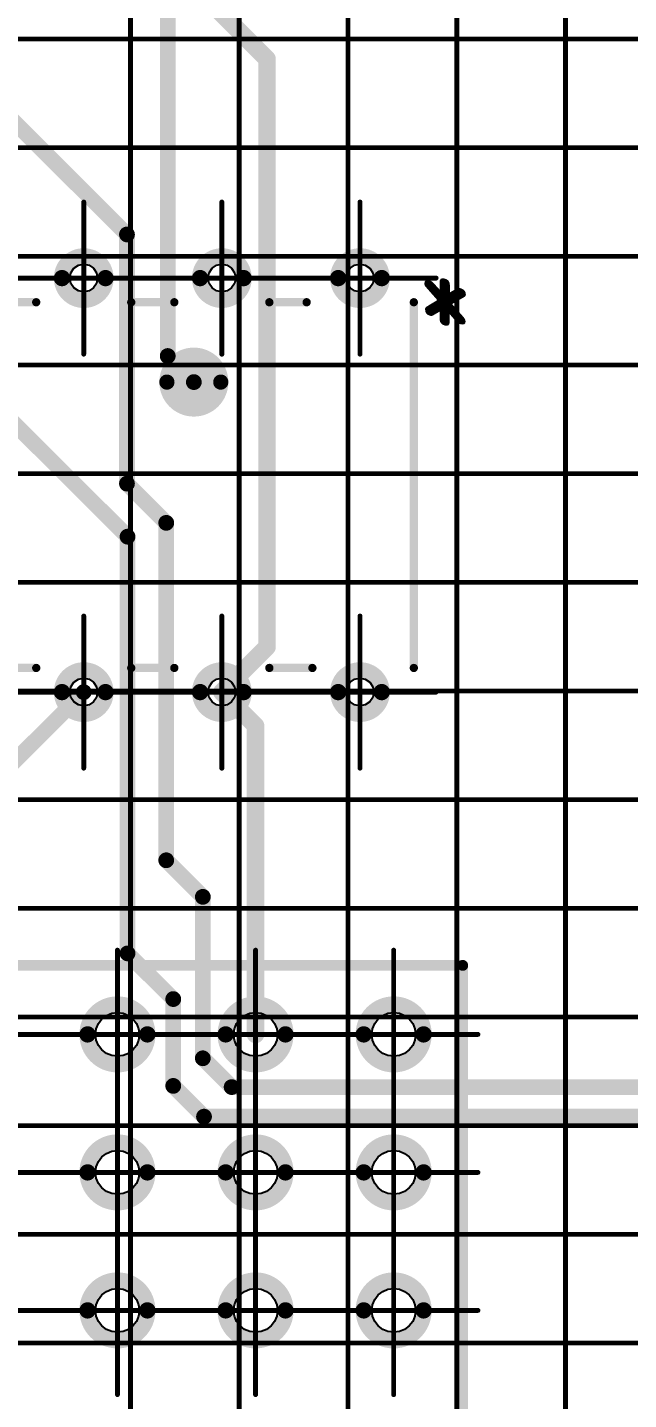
# Model space of a CAD drawing. Header units: millimetres. Extents: x 95 to 923, y 69 to 658.
# Drawn here: x 230.4 to 252.5, y 267.9 to 318.4 of the extents above; entities that cross this region are included whole.
import ezdxf

# ---------------------------------------------------------------- set-up
doc = ezdxf.new("R2010")
doc.units = ezdxf.units.MM
for name, color, linetype in [('Mechanical11', 56, 'Continuous'), ('Mechanical12', 56, 'Continuous'), ('Mechanical7', 56, 'Continuous'), ('Mechanical9', 56, 'Continuous')]:
    doc.layers.add(name, color=color, linetype=linetype)
doc.styles.add('GOST type A', font='', dxfattribs={"height": 0.2})
doc.styles.get('GOST type A').set_extended_font_data('GOST type A', italic=True)

msp = doc.modelspace()

# ---------------------------------------------------------------- linework, layer by layer
at = {"layer": 'Mechanical11', "color": 7}
for p, q in [((231.951, 309.027), (231.912, 309.222)), ((231.912, 309.222), (232.422, 309.222)), ((232.422, 309.222), (232.422, 308.712)), ((232.422, 309.222), (232.932, 309.222)), ((232.422, 308.712), (232.422, 309.222)), ((232.932, 309.222), (232.893, 309.027)), ((237.031, 309.027), (236.992, 309.222)), ((236.992, 309.222), (237.502, 309.222)), ((237.502, 309.222), (237.502, 308.712)), ((237.502, 309.222), (238.012, 309.222)), ((237.502, 308.712), (237.502, 309.222)), ((238.012, 309.222), (237.973, 309.027)), ((242.111, 309.027), (242.072, 309.222)), ((242.072, 309.222), (242.582, 309.222)), ((242.582, 309.222), (242.582, 308.712)), ((242.582, 309.222), (243.092, 309.222)), ((242.582, 308.712), (242.582, 309.222)), ((243.092, 309.222), (243.053, 309.027)), ((232.061, 308.861), (231.951, 309.027)), ((232.227, 308.751), (232.061, 308.861)), ((232.422, 308.712), (232.227, 308.751)), ((232.617, 308.751), (232.422, 308.712)), ((232.782, 308.861), (232.617, 308.751)), ((232.893, 309.027), (232.782, 308.861)), ((237.141, 308.861), (237.031, 309.027)), ((237.307, 308.751), (237.141, 308.861)), ((237.502, 308.712), (237.307, 308.751)), ((237.697, 308.751), (237.502, 308.712)), ((237.862, 308.861), (237.697, 308.751)), ((237.973, 309.027), (237.862, 308.861)), ((242.221, 308.861), (242.111, 309.027)), ((242.387, 308.751), (242.221, 308.861)), ((242.582, 308.712), (242.387, 308.751)), ((242.777, 308.751), (242.582, 308.712)), ((242.942, 308.861), (242.777, 308.751)), ((243.053, 309.027), (242.942, 308.861)), ((231.951, 293.787), (231.912, 293.982)), ((231.912, 293.982), (232.422, 293.982)), ((232.422, 293.982), (232.422, 293.472)), ((232.422, 293.982), (232.932, 293.982)), ((232.422, 293.472), (232.422, 293.982)), ((232.932, 293.982), (232.893, 293.787)), ((237.031, 293.787), (236.992, 293.982)), ((236.992, 293.982), (237.502, 293.982)), ((237.502, 293.982), (237.502, 293.472)), ((237.502, 293.982), (238.012, 293.982)), ((237.502, 293.472), (237.502, 293.982)), ((238.012, 293.982), (237.973, 293.787)), ((242.111, 293.787), (242.072, 293.982)), ((242.072, 293.982), (242.582, 293.982)), ((242.582, 293.982), (242.582, 293.472)), ((242.582, 293.982), (243.092, 293.982)), ((242.582, 293.472), (242.582, 293.982)), ((243.092, 293.982), (243.053, 293.787)), ((232.061, 293.621), (231.951, 293.787)), ((232.227, 293.511), (232.061, 293.621)), ((232.422, 293.472), (232.227, 293.511)), ((232.617, 293.511), (232.422, 293.472)), ((232.782, 293.621), (232.617, 293.511)), ((232.893, 293.787), (232.782, 293.621)), ((237.141, 293.621), (237.031, 293.787)), ((237.307, 293.511), (237.141, 293.621)), ((237.502, 293.472), (237.307, 293.511)), ((237.697, 293.511), (237.502, 293.472)), ((237.862, 293.621), (237.697, 293.511)), ((237.973, 293.787), (237.862, 293.621)), ((242.221, 293.621), (242.111, 293.787)), ((242.387, 293.511), (242.221, 293.621)), ((242.582, 293.472), (242.387, 293.511)), ((242.777, 293.511), (242.582, 293.472)), ((242.942, 293.621), (242.777, 293.511)), ((243.053, 293.787), (242.942, 293.621)), ((232.963, 281.785), (233.091, 281.952)), ((233.091, 281.952), (233.258, 282.081)), ((233.258, 282.081), (233.453, 282.161)), ((233.453, 282.161), (233.662, 282.189)), ((233.662, 281.382), (233.662, 282.189)), ((233.662, 282.189), (233.871, 282.161)), ((233.662, 282.189), (233.662, 281.382)), ((233.871, 282.161), (234.065, 282.081)), ((234.065, 282.081), (234.232, 281.952)), ((234.232, 281.952), (234.361, 281.785)), ((238.043, 281.785), (238.171, 281.952)), ((238.171, 281.952), (238.338, 282.081)), ((238.338, 282.081), (238.533, 282.161)), ((238.533, 282.161), (238.742, 282.189)), ((238.742, 281.382), (238.742, 282.189)), ((238.742, 282.189), (238.951, 282.161)), ((238.742, 282.189), (238.742, 281.382)), ((238.951, 282.161), (239.145, 282.081)), ((239.145, 282.081), (239.312, 281.952)), ((239.312, 281.952), (239.441, 281.785)), ((243.123, 281.785), (243.251, 281.952)), ((243.251, 281.952), (243.418, 282.081)), ((243.418, 282.081), (243.613, 282.161)), ((243.613, 282.161), (243.822, 282.189)), ((243.822, 281.382), (243.822, 282.189)), ((243.822, 282.189), (244.031, 282.161)), ((243.822, 282.189), (243.822, 281.382)), ((244.031, 282.161), (244.225, 282.081)), ((244.225, 282.081), (244.392, 281.952)), ((244.392, 281.952), (244.521, 281.785)), ((232.855, 281.382), (232.882, 281.591)), ((233.662, 281.382), (232.855, 281.382)), ((232.882, 281.591), (232.963, 281.785)), ((234.469, 281.382), (233.662, 281.382)), ((234.361, 281.785), (234.441, 281.591)), ((234.441, 281.591), (234.469, 281.382)), ((237.935, 281.382), (237.962, 281.591)), ((238.742, 281.382), (237.935, 281.382)), ((237.962, 281.591), (238.043, 281.785)), ((239.549, 281.382), (238.742, 281.382)), ((239.441, 281.785), (239.521, 281.591)), ((239.521, 281.591), (239.549, 281.382)), ((243.015, 281.382), (243.042, 281.591)), ((243.822, 281.382), (243.015, 281.382)), ((243.042, 281.591), (243.123, 281.785)), ((244.629, 281.382), (243.822, 281.382)), ((244.521, 281.785), (244.601, 281.591)), ((244.601, 281.591), (244.629, 281.382)), ((232.963, 276.705), (233.091, 276.872)), ((233.091, 276.872), (233.258, 277.001)), ((233.258, 277.001), (233.453, 277.081)), ((233.453, 277.081), (233.662, 277.109)), ((233.662, 276.302), (233.662, 277.109)), ((233.662, 277.109), (233.871, 277.081)), ((233.662, 277.109), (233.662, 276.302)), ((233.871, 277.081), (234.065, 277.001)), ((234.065, 277.001), (234.232, 276.872)), ((234.232, 276.872), (234.361, 276.705)), ((238.043, 276.705), (238.171, 276.872)), ((238.171, 276.872), (238.338, 277.001)), ((238.338, 277.001), (238.533, 277.081)), ((238.533, 277.081), (238.742, 277.109)), ((238.742, 276.302), (238.742, 277.109)), ((238.742, 277.109), (238.951, 277.081)), ((238.742, 277.109), (238.742, 276.302)), ((238.951, 277.081), (239.145, 277.001)), ((239.145, 277.001), (239.312, 276.872)), ((239.312, 276.872), (239.441, 276.705)), ((243.123, 276.705), (243.251, 276.872)), ((243.251, 276.872), (243.418, 277.001)), ((243.418, 277.001), (243.613, 277.081)), ((243.613, 277.081), (243.822, 277.109)), ((243.822, 276.302), (243.822, 277.109)), ((243.822, 277.109), (244.031, 277.081)), ((243.822, 277.109), (243.822, 276.302)), ((244.031, 277.081), (244.225, 277.001)), ((244.225, 277.001), (244.392, 276.872)), ((244.392, 276.872), (244.521, 276.705)), ((232.855, 276.302), (232.882, 276.511)), ((233.662, 276.302), (232.855, 276.302)), ((232.882, 276.511), (232.963, 276.705)), ((234.469, 276.302), (233.662, 276.302)), ((234.361, 276.705), (234.441, 276.511)), ((234.441, 276.511), (234.469, 276.302)), ((237.935, 276.302), (237.962, 276.511)), ((238.742, 276.302), (237.935, 276.302)), ((237.962, 276.511), (238.043, 276.705)), ((239.549, 276.302), (238.742, 276.302)), ((239.441, 276.705), (239.521, 276.511)), ((239.521, 276.511), (239.549, 276.302)), ((243.015, 276.302), (243.042, 276.511)), ((243.822, 276.302), (243.015, 276.302)), ((243.042, 276.511), (243.123, 276.705)), ((244.629, 276.302), (243.822, 276.302)), ((244.521, 276.705), (244.601, 276.511)), ((244.601, 276.511), (244.629, 276.302)), ((232.963, 271.625), (233.091, 271.792)), ((233.091, 271.792), (233.258, 271.921)), ((233.258, 271.921), (233.453, 272.001)), ((233.453, 272.001), (233.662, 272.029)), ((233.662, 271.222), (233.662, 272.029)), ((233.662, 272.029), (233.871, 272.001)), ((233.662, 272.029), (233.662, 271.222)), ((233.871, 272.001), (234.065, 271.921)), ((234.065, 271.921), (234.232, 271.792)), ((234.232, 271.792), (234.361, 271.625)), ((238.043, 271.625), (238.171, 271.792)), ((238.171, 271.792), (238.338, 271.921)), ((238.338, 271.921), (238.533, 272.001)), ((238.533, 272.001), (238.742, 272.029)), ((238.742, 271.222), (238.742, 272.029)), ((238.742, 272.029), (238.951, 272.001)), ((238.742, 272.029), (238.742, 271.222)), ((238.951, 272.001), (239.145, 271.921)), ((239.145, 271.921), (239.312, 271.792)), ((239.312, 271.792), (239.441, 271.625)), ((243.123, 271.625), (243.251, 271.792)), ((243.251, 271.792), (243.418, 271.921)), ((243.418, 271.921), (243.613, 272.001)), ((243.613, 272.001), (243.822, 272.029)), ((243.822, 271.222), (243.822, 272.029)), ((243.822, 272.029), (244.031, 272.001)), ((243.822, 272.029), (243.822, 271.222)), ((244.031, 272.001), (244.225, 271.921)), ((244.225, 271.921), (244.392, 271.792)), ((244.392, 271.792), (244.521, 271.625)), ((232.855, 271.222), (232.882, 271.431)), ((232.882, 271.431), (232.963, 271.625)), ((234.361, 271.625), (234.441, 271.431)), ((234.441, 271.431), (234.469, 271.222)), ((237.935, 271.222), (237.962, 271.431)), ((237.962, 271.431), (238.043, 271.625)), ((239.441, 271.625), (239.521, 271.431)), ((239.521, 271.431), (239.549, 271.222)), ((243.015, 271.222), (243.042, 271.431)), ((243.042, 271.431), (243.123, 271.625)), ((244.521, 271.625), (244.601, 271.431)), ((244.601, 271.431), (244.629, 271.222)), ((233.662, 271.222), (232.855, 271.222)), ((234.469, 271.222), (233.662, 271.222)), ((238.742, 271.222), (237.935, 271.222)), ((239.549, 271.222), (238.742, 271.222)), ((243.822, 271.222), (243.015, 271.222)), ((244.629, 271.222), (243.822, 271.222))]:
    msp.add_line(p, q, dxfattribs=at)
for points, const_width in [([(236.827, 305.394, 1), (236.116, 305.394, 1)], 0.711), ([(235.938, 305.394, 1), (236.294, 305.394, 1)], 0.356), ([(236.649, 305.394, 1), (237.005, 305.394, 1)], 0.356)]:
    msp.add_lwpolyline(points, format="xyb", close=True, dxfattribs=dict(at, const_width=const_width))
at = {"layer": 'Mechanical12', "color": 7}
for p, q in [((232.061, 309.582), (232.227, 309.693)), ((232.227, 309.693), (232.422, 309.732)), ((232.422, 309.222), (232.422, 309.732)), ((232.422, 309.732), (232.617, 309.693)), ((232.422, 309.732), (232.422, 309.222)), ((232.617, 309.693), (232.782, 309.582)), ((237.141, 309.582), (237.307, 309.693)), ((237.307, 309.693), (237.502, 309.732)), ((237.502, 309.222), (237.502, 309.732)), ((237.502, 309.732), (237.697, 309.693)), ((237.502, 309.732), (237.502, 309.222)), ((237.697, 309.693), (237.862, 309.582)), ((242.221, 309.582), (242.387, 309.693)), ((242.387, 309.693), (242.582, 309.732)), ((242.582, 309.222), (242.582, 309.732)), ((242.582, 309.732), (242.777, 309.693)), ((242.582, 309.732), (242.582, 309.222)), ((242.777, 309.693), (242.942, 309.582)), ((231.912, 309.222), (231.951, 309.417)), ((232.422, 309.222), (231.912, 309.222)), ((231.951, 309.417), (232.061, 309.582)), ((232.932, 309.222), (232.422, 309.222)), ((232.782, 309.582), (232.893, 309.417)), ((232.893, 309.417), (232.932, 309.222)), ((236.992, 309.222), (237.031, 309.417)), ((237.502, 309.222), (236.992, 309.222)), ((237.031, 309.417), (237.141, 309.582)), ((238.012, 309.222), (237.502, 309.222)), ((237.862, 309.582), (237.973, 309.417)), ((237.973, 309.417), (238.012, 309.222)), ((242.072, 309.222), (242.111, 309.417)), ((242.582, 309.222), (242.072, 309.222)), ((242.111, 309.417), (242.221, 309.582)), ((243.092, 309.222), (242.582, 309.222)), ((242.942, 309.582), (243.053, 309.417)), ((243.053, 309.417), (243.092, 309.222)), ((232.227, 294.453), (232.422, 294.492)), ((232.422, 293.982), (232.422, 294.492)), ((232.422, 294.492), (232.617, 294.453)), ((232.422, 294.492), (232.422, 293.982)), ((237.307, 294.453), (237.502, 294.492)), ((237.502, 293.982), (237.502, 294.492)), ((237.502, 294.492), (237.697, 294.453)), ((237.502, 294.492), (237.502, 293.982)), ((242.387, 294.453), (242.582, 294.492)), ((242.582, 293.982), (242.582, 294.492)), ((242.582, 294.492), (242.777, 294.453)), ((242.582, 294.492), (242.582, 293.982)), ((231.912, 293.982), (231.951, 294.177)), ((232.422, 293.982), (231.912, 293.982)), ((231.951, 294.177), (232.061, 294.342)), ((232.061, 294.342), (232.227, 294.453)), ((232.932, 293.982), (232.422, 293.982)), ((232.617, 294.453), (232.782, 294.342)), ((232.782, 294.342), (232.893, 294.177)), ((232.893, 294.177), (232.932, 293.982)), ((236.992, 293.982), (237.031, 294.177)), ((237.502, 293.982), (236.992, 293.982)), ((237.031, 294.177), (237.141, 294.342)), ((237.141, 294.342), (237.307, 294.453)), ((238.012, 293.982), (237.502, 293.982)), ((237.697, 294.453), (237.862, 294.342)), ((237.862, 294.342), (237.973, 294.177)), ((237.973, 294.177), (238.012, 293.982)), ((242.072, 293.982), (242.111, 294.177)), ((242.582, 293.982), (242.072, 293.982)), ((242.111, 294.177), (242.221, 294.342)), ((242.221, 294.342), (242.387, 294.453)), ((243.092, 293.982), (242.582, 293.982)), ((242.777, 294.453), (242.942, 294.342)), ((242.942, 294.342), (243.053, 294.177)), ((243.053, 294.177), (243.092, 293.982)), ((232.855, 281.382), (233.662, 281.382)), ((232.882, 281.173), (232.855, 281.382)), ((233.662, 281.382), (233.662, 280.575)), ((233.662, 280.575), (233.662, 281.382)), ((233.662, 281.382), (234.469, 281.382)), ((234.469, 281.382), (234.441, 281.173)), ((237.935, 281.382), (238.742, 281.382)), ((237.962, 281.173), (237.935, 281.382)), ((238.742, 281.382), (238.742, 280.575)), ((238.742, 280.575), (238.742, 281.382)), ((238.742, 281.382), (239.549, 281.382)), ((239.549, 281.382), (239.521, 281.173)), ((243.015, 281.382), (243.822, 281.382)), ((243.042, 281.173), (243.015, 281.382)), ((243.822, 281.382), (243.822, 280.575)), ((243.822, 280.575), (243.822, 281.382)), ((243.822, 281.382), (244.629, 281.382)), ((244.629, 281.382), (244.601, 281.173)), ((232.963, 280.978), (232.882, 281.173)), ((233.091, 280.811), (232.963, 280.978)), ((234.361, 280.978), (234.232, 280.811)), ((234.441, 281.173), (234.361, 280.978)), ((238.043, 280.978), (237.962, 281.173)), ((238.171, 280.811), (238.043, 280.978)), ((239.441, 280.978), (239.312, 280.811)), ((239.521, 281.173), (239.441, 280.978)), ((243.123, 280.978), (243.042, 281.173)), ((243.251, 280.811), (243.123, 280.978)), ((244.521, 280.978), (244.392, 280.811)), ((244.601, 281.173), (244.521, 280.978)), ((233.258, 280.683), (233.091, 280.811)), ((233.453, 280.602), (233.258, 280.683)), ((233.662, 280.575), (233.453, 280.602)), ((233.871, 280.602), (233.662, 280.575)), ((234.065, 280.683), (233.871, 280.602)), ((234.232, 280.811), (234.065, 280.683)), ((238.338, 280.683), (238.171, 280.811)), ((238.533, 280.602), (238.338, 280.683)), ((238.742, 280.575), (238.533, 280.602)), ((238.951, 280.602), (238.742, 280.575)), ((239.145, 280.683), (238.951, 280.602)), ((239.312, 280.811), (239.145, 280.683)), ((243.418, 280.683), (243.251, 280.811)), ((243.613, 280.602), (243.418, 280.683)), ((243.822, 280.575), (243.613, 280.602)), ((244.031, 280.602), (243.822, 280.575)), ((244.225, 280.683), (244.031, 280.602)), ((244.392, 280.811), (244.225, 280.683)), ((232.855, 276.302), (233.662, 276.302)), ((232.882, 276.093), (232.855, 276.302)), ((233.662, 276.302), (233.662, 275.495)), ((233.662, 275.495), (233.662, 276.302)), ((233.662, 276.302), (234.469, 276.302)), ((234.469, 276.302), (234.441, 276.093)), ((237.935, 276.302), (238.742, 276.302)), ((237.962, 276.093), (237.935, 276.302)), ((238.742, 276.302), (238.742, 275.495)), ((238.742, 275.495), (238.742, 276.302)), ((238.742, 276.302), (239.549, 276.302)), ((239.549, 276.302), (239.521, 276.093)), ((243.015, 276.302), (243.822, 276.302)), ((243.042, 276.093), (243.015, 276.302)), ((243.822, 276.302), (243.822, 275.495)), ((243.822, 275.495), (243.822, 276.302)), ((243.822, 276.302), (244.629, 276.302)), ((244.629, 276.302), (244.601, 276.093)), ((232.963, 275.898), (232.882, 276.093)), ((233.091, 275.731), (232.963, 275.898)), ((234.361, 275.898), (234.232, 275.731)), ((234.441, 276.093), (234.361, 275.898)), ((238.043, 275.898), (237.962, 276.093)), ((238.171, 275.731), (238.043, 275.898)), ((239.441, 275.898), (239.312, 275.731)), ((239.521, 276.093), (239.441, 275.898)), ((243.123, 275.898), (243.042, 276.093)), ((243.251, 275.731), (243.123, 275.898)), ((244.521, 275.898), (244.392, 275.731)), ((244.601, 276.093), (244.521, 275.898)), ((233.258, 275.603), (233.091, 275.731)), ((233.453, 275.522), (233.258, 275.603)), ((233.662, 275.495), (233.453, 275.522)), ((233.871, 275.522), (233.662, 275.495)), ((234.065, 275.603), (233.871, 275.522)), ((234.232, 275.731), (234.065, 275.603)), ((238.338, 275.603), (238.171, 275.731)), ((238.533, 275.522), (238.338, 275.603)), ((238.742, 275.495), (238.533, 275.522)), ((238.951, 275.522), (238.742, 275.495)), ((239.145, 275.603), (238.951, 275.522)), ((239.312, 275.731), (239.145, 275.603)), ((243.418, 275.603), (243.251, 275.731)), ((243.613, 275.522), (243.418, 275.603)), ((243.822, 275.495), (243.613, 275.522)), ((244.031, 275.522), (243.822, 275.495)), ((244.225, 275.603), (244.031, 275.522)), ((244.392, 275.731), (244.225, 275.603)), ((232.855, 271.222), (233.662, 271.222)), ((232.882, 271.013), (232.855, 271.222)), ((232.963, 270.818), (232.882, 271.013)), ((233.091, 270.651), (232.963, 270.818)), ((233.662, 271.222), (233.662, 270.415)), ((233.662, 270.415), (233.662, 271.222)), ((233.662, 271.222), (234.469, 271.222)), ((234.361, 270.818), (234.232, 270.651)), ((234.441, 271.013), (234.361, 270.818)), ((234.469, 271.222), (234.441, 271.013)), ((237.935, 271.222), (238.742, 271.222)), ((237.962, 271.013), (237.935, 271.222)), ((238.043, 270.818), (237.962, 271.013)), ((238.171, 270.651), (238.043, 270.818)), ((238.742, 271.222), (238.742, 270.415)), ((238.742, 270.415), (238.742, 271.222)), ((238.742, 271.222), (239.549, 271.222)), ((239.441, 270.818), (239.312, 270.651)), ((239.521, 271.013), (239.441, 270.818)), ((239.549, 271.222), (239.521, 271.013)), ((243.015, 271.222), (243.822, 271.222)), ((243.042, 271.013), (243.015, 271.222)), ((243.123, 270.818), (243.042, 271.013)), ((243.251, 270.651), (243.123, 270.818)), ((243.822, 271.222), (243.822, 270.415)), ((243.822, 270.415), (243.822, 271.222)), ((243.822, 271.222), (244.629, 271.222)), ((244.521, 270.818), (244.392, 270.651)), ((244.601, 271.013), (244.521, 270.818)), ((244.629, 271.222), (244.601, 271.013)), ((233.258, 270.523), (233.091, 270.651)), ((233.453, 270.442), (233.258, 270.523)), ((233.662, 270.415), (233.453, 270.442)), ((233.871, 270.442), (233.662, 270.415)), ((234.065, 270.523), (233.871, 270.442)), ((234.232, 270.651), (234.065, 270.523)), ((238.338, 270.523), (238.171, 270.651)), ((238.533, 270.442), (238.338, 270.523)), ((238.742, 270.415), (238.533, 270.442)), ((238.951, 270.442), (238.742, 270.415)), ((239.145, 270.523), (238.951, 270.442)), ((239.312, 270.651), (239.145, 270.523)), ((243.418, 270.523), (243.251, 270.651)), ((243.613, 270.442), (243.418, 270.523)), ((243.822, 270.415), (243.613, 270.442)), ((244.031, 270.442), (243.822, 270.415)), ((244.225, 270.523), (244.031, 270.442)), ((244.392, 270.651), (244.225, 270.523))]:
    msp.add_line(p, q, dxfattribs=at)
for points, const_width in [([(213.154, 331.687), (234.012, 310.829)], 0.58), ([(235.511, 306.354), (235.511, 324.732)], 0.58), ([(237.342, 319.11), (239.164, 317.288)], 0.646), ([(239.164, 295.644), (239.164, 317.288)], 0.646), ([(222.756, 310.982), (234.033, 299.704)], 0.58), ([(234.012, 301.656), (234.012, 310.829)], 0.58), ([(229.09, 308.333), (230.674, 308.333)], 0.305), ([(234.17, 308.333), (235.754, 308.333)], 0.305), ([(239.25, 308.333), (240.621, 308.333)], 0.305), ([(244.563, 294.871), (244.563, 308.333)], 0.305), ([(235.511, 306.354), (236.472, 305.394)], 0.58), ([(234.012, 301.656), (235.456, 300.212)], 0.58), ([(235.456, 287.792), (235.456, 300.212)], 0.58), ([(234.033, 284.363), (234.033, 299.704)], 0.58), ([(237.502, 293.982), (239.164, 295.644)], 0.646), ([(229.09, 294.871), (230.674, 294.871)], 0.305), ([(234.17, 294.871), (235.754, 294.871)], 0.305), ([(239.25, 294.871), (240.834, 294.871)], 0.305), ([(225.49, 287.05), (232.422, 293.982)], 0.58), ([(237.502, 293.982), (238.742, 292.742)], 0.646), ([(238.742, 281.382), (238.742, 292.742)], 0.646), ([(235.456, 287.792), (236.802, 286.445)], 0.58), ([(236.802, 280.502), (236.802, 286.445)], 0.58), ([(234.033, 284.363), (235.714, 282.682)], 0.58), ([(205.722, 283.922), (246.362, 283.922)], 0.4), ([(246.362, 251.022), (246.362, 283.922)], 0.4), ([(235.714, 279.486), (235.714, 282.682)], 0.58), ([(236.802, 280.502), (237.862, 279.442)], 0.58), ([(235.714, 279.486), (236.846, 278.354)], 0.58), ([(237.862, 279.442), (259.528, 279.442)], 0.58), ([(236.846, 278.354), (258.381, 278.354)], 0.58)]:
    msp.add_lwpolyline(points, dxfattribs=dict(at, const_width=const_width))
for points, const_width in [([(239.002, 317.288, 1), (239.325, 317.288, 1)], 0.323), ([(239.002, 317.288, 1), (239.325, 317.288, 1)], 0.323), ([(233.867, 310.829, 1), (234.157, 310.829, 1)], 0.29), ([(233.867, 310.829, 1), (234.157, 310.829, 1)], 0.29), ([(233.222, 309.222, 1), (231.622, 309.222, 1)], 0.6), ([(233.222, 309.222, 1), (231.622, 309.222, 1)], 0.6), ([(238.302, 309.222, 1), (236.702, 309.222, 1)], 0.6), ([(238.302, 309.222, 1), (236.702, 309.222, 1)], 0.6), ([(243.382, 309.222, 1), (241.782, 309.222, 1)], 0.6), ([(243.382, 309.222, 1), (241.782, 309.222, 1)], 0.6), ([(231.472, 309.222, 1), (231.772, 309.222, 1)], 0.3), ([(231.472, 309.222, 1), (231.772, 309.222, 1)], 0.3), ([(233.072, 309.222, 1), (233.372, 309.222, 1)], 0.3), ([(233.072, 309.222, 1), (233.372, 309.222, 1)], 0.3), ([(236.552, 309.222, 1), (236.852, 309.222, 1)], 0.3), ([(236.552, 309.222, 1), (236.852, 309.222, 1)], 0.3), ([(238.152, 309.222, 1), (238.452, 309.222, 1)], 0.3), ([(238.152, 309.222, 1), (238.452, 309.222, 1)], 0.3), ([(241.632, 309.222, 1), (241.932, 309.222, 1)], 0.3), ([(241.632, 309.222, 1), (241.932, 309.222, 1)], 0.3), ([(243.232, 309.222, 1), (243.532, 309.222, 1)], 0.3), ([(243.232, 309.222, 1), (243.532, 309.222, 1)], 0.3), ([(230.598, 308.333, 1), (230.75, 308.333, 1)], 0.152), ([(234.093, 308.333, 1), (234.246, 308.333, 1)], 0.152), ([(235.678, 308.333, 1), (235.83, 308.333, 1)], 0.152), ([(239.173, 308.333, 1), (239.326, 308.333, 1)], 0.152), ([(240.545, 308.333, 1), (240.697, 308.333, 1)], 0.152), ([(244.487, 308.333, 1), (244.639, 308.333, 1)], 0.152), ([(237.462, 305.394, 1), (235.481, 305.394, 1)], 0.559), ([(235.366, 306.354, 1), (235.656, 306.354, 1)], 0.29), ([(235.366, 306.354, 1), (235.656, 306.354, 1)], 0.29), ([(235.341, 305.394, 1), (235.621, 305.394, 1)], 0.279), ([(236.327, 305.394, 1), (236.617, 305.394, 1)], 0.29), ([(237.322, 305.394, 1), (237.602, 305.394, 1)], 0.279), ([(233.867, 301.656, 1), (234.157, 301.656, 1)], 0.29), ([(233.867, 301.656, 1), (234.157, 301.656, 1)], 0.29), ([(235.311, 300.212, 1), (235.601, 300.212, 1)], 0.29), ([(235.311, 300.212, 1), (235.601, 300.212, 1)], 0.29), ([(233.888, 299.704, 1), (234.178, 299.704, 1)], 0.29), ([(233.888, 299.704, 1), (234.178, 299.704, 1)], 0.29), ([(239.002, 295.644, 1), (239.325, 295.644, 1)], 0.323), ([(239.002, 295.644, 1), (239.325, 295.644, 1)], 0.323), ([(230.598, 294.871, 1), (230.75, 294.871, 1)], 0.152), ([(233.222, 293.982, 1), (231.622, 293.982, 1)], 0.6), ([(233.222, 293.982, 1), (231.622, 293.982, 1)], 0.6), ([(234.093, 294.871, 1), (234.246, 294.871, 1)], 0.152), ([(235.678, 294.871, 1), (235.83, 294.871, 1)], 0.152), ([(238.302, 293.982, 1), (236.702, 293.982, 1)], 0.6), ([(238.302, 293.982, 1), (236.702, 293.982, 1)], 0.6), ([(239.173, 294.871, 1), (239.326, 294.871, 1)], 0.152), ([(240.758, 294.871, 1), (240.91, 294.871, 1)], 0.152), ([(243.382, 293.982, 1), (241.782, 293.982, 1)], 0.6), ([(243.382, 293.982, 1), (241.782, 293.982, 1)], 0.6), ([(244.487, 294.871, 1), (244.639, 294.871, 1)], 0.152), ([(231.472, 293.982, 1), (231.772, 293.982, 1)], 0.3), ([(231.472, 293.982, 1), (231.772, 293.982, 1)], 0.3), ([(232.277, 293.982, 1), (232.567, 293.982, 1)], 0.29), ([(233.072, 293.982, 1), (233.372, 293.982, 1)], 0.3), ([(233.072, 293.982, 1), (233.372, 293.982, 1)], 0.3), ([(236.552, 293.982, 1), (236.852, 293.982, 1)], 0.3), ([(236.552, 293.982, 1), (236.852, 293.982, 1)], 0.3), ([(237.34, 293.982, 1), (237.663, 293.982, 1)], 0.323), ([(237.34, 293.982, 1), (237.663, 293.982, 1)], 0.323), ([(238.152, 293.982, 1), (238.452, 293.982, 1)], 0.3), ([(238.152, 293.982, 1), (238.452, 293.982, 1)], 0.3), ([(241.632, 293.982, 1), (241.932, 293.982, 1)], 0.3), ([(241.632, 293.982, 1), (241.932, 293.982, 1)], 0.3), ([(243.232, 293.982, 1), (243.532, 293.982, 1)], 0.3), ([(243.232, 293.982, 1), (243.532, 293.982, 1)], 0.3), ([(238.58, 292.742, 1), (238.903, 292.742, 1)], 0.323), ([(238.58, 292.742, 1), (238.903, 292.742, 1)], 0.323), ([(235.311, 287.792, 1), (235.601, 287.792, 1)], 0.29), ([(235.311, 287.792, 1), (235.601, 287.792, 1)], 0.29), ([(236.657, 286.445, 1), (236.947, 286.445, 1)], 0.29), ([(236.657, 286.445, 1), (236.947, 286.445, 1)], 0.29), ([(233.888, 284.363, 1), (234.178, 284.363, 1)], 0.29), ([(233.888, 284.363, 1), (234.178, 284.363, 1)], 0.29), ([(246.262, 283.922, 1), (246.462, 283.922, 1)], 0.2), ([(246.262, 283.922, 1), (246.462, 283.922, 1)], 0.2), ([(235.569, 282.682, 1), (235.859, 282.682, 1)], 0.29), ([(235.569, 282.682, 1), (235.859, 282.682, 1)], 0.29), ([(234.762, 281.382, 1), (232.562, 281.382, 1)], 0.6), ([(234.762, 281.382, 1), (232.562, 281.382, 1)], 0.6), ([(239.842, 281.382, 1), (237.642, 281.382, 1)], 0.6), ([(239.842, 281.382, 1), (237.642, 281.382, 1)], 0.6), ([(244.922, 281.382, 1), (242.722, 281.382, 1)], 0.6), ([(244.922, 281.382, 1), (242.722, 281.382, 1)], 0.6), ([(232.412, 281.382, 1), (232.712, 281.382, 1)], 0.3), ([(232.412, 281.382, 1), (232.712, 281.382, 1)], 0.3), ([(234.612, 281.382, 1), (234.912, 281.382, 1)], 0.3), ([(234.612, 281.382, 1), (234.912, 281.382, 1)], 0.3), ([(237.492, 281.382, 1), (237.792, 281.382, 1)], 0.3), ([(237.492, 281.382, 1), (237.792, 281.382, 1)], 0.3), ([(238.58, 281.382, 1), (238.903, 281.382, 1)], 0.323), ([(239.692, 281.382, 1), (239.992, 281.382, 1)], 0.3), ([(239.692, 281.382, 1), (239.992, 281.382, 1)], 0.3), ([(242.572, 281.382, 1), (242.872, 281.382, 1)], 0.3), ([(242.572, 281.382, 1), (242.872, 281.382, 1)], 0.3), ([(244.772, 281.382, 1), (245.072, 281.382, 1)], 0.3), ([(244.772, 281.382, 1), (245.072, 281.382, 1)], 0.3), ([(236.657, 280.502, 1), (236.947, 280.502, 1)], 0.29), ([(236.657, 280.502, 1), (236.947, 280.502, 1)], 0.29), ([(235.569, 279.486, 1), (235.859, 279.486, 1)], 0.29), ([(235.569, 279.486, 1), (235.859, 279.486, 1)], 0.29), ([(237.717, 279.442, 1), (238.007, 279.442, 1)], 0.29), ([(237.717, 279.442, 1), (238.007, 279.442, 1)], 0.29), ([(236.701, 278.354, 1), (236.991, 278.354, 1)], 0.29), ([(236.701, 278.354, 1), (236.991, 278.354, 1)], 0.29), ([(234.762, 276.302, 1), (232.562, 276.302, 1)], 0.6), ([(234.762, 276.302, 1), (232.562, 276.302, 1)], 0.6), ([(239.842, 276.302, 1), (237.642, 276.302, 1)], 0.6), ([(239.842, 276.302, 1), (237.642, 276.302, 1)], 0.6), ([(244.922, 276.302, 1), (242.722, 276.302, 1)], 0.6), ([(244.922, 276.302, 1), (242.722, 276.302, 1)], 0.6), ([(232.412, 276.302, 1), (232.712, 276.302, 1)], 0.3), ([(232.412, 276.302, 1), (232.712, 276.302, 1)], 0.3), ([(234.612, 276.302, 1), (234.912, 276.302, 1)], 0.3), ([(234.612, 276.302, 1), (234.912, 276.302, 1)], 0.3), ([(237.492, 276.302, 1), (237.792, 276.302, 1)], 0.3), ([(237.492, 276.302, 1), (237.792, 276.302, 1)], 0.3), ([(239.692, 276.302, 1), (239.992, 276.302, 1)], 0.3), ([(239.692, 276.302, 1), (239.992, 276.302, 1)], 0.3), ([(242.572, 276.302, 1), (242.872, 276.302, 1)], 0.3), ([(242.572, 276.302, 1), (242.872, 276.302, 1)], 0.3), ([(244.772, 276.302, 1), (245.072, 276.302, 1)], 0.3), ([(244.772, 276.302, 1), (245.072, 276.302, 1)], 0.3), ([(234.762, 271.222, 1), (232.562, 271.222, 1)], 0.6), ([(234.762, 271.222, 1), (232.562, 271.222, 1)], 0.6), ([(239.842, 271.222, 1), (237.642, 271.222, 1)], 0.6), ([(239.842, 271.222, 1), (237.642, 271.222, 1)], 0.6), ([(244.922, 271.222, 1), (242.722, 271.222, 1)], 0.6), ([(244.922, 271.222, 1), (242.722, 271.222, 1)], 0.6), ([(232.412, 271.222, 1), (232.712, 271.222, 1)], 0.3), ([(232.412, 271.222, 1), (232.712, 271.222, 1)], 0.3), ([(234.612, 271.222, 1), (234.912, 271.222, 1)], 0.3), ([(234.612, 271.222, 1), (234.912, 271.222, 1)], 0.3), ([(237.492, 271.222, 1), (237.792, 271.222, 1)], 0.3), ([(237.492, 271.222, 1), (237.792, 271.222, 1)], 0.3), ([(239.692, 271.222, 1), (239.992, 271.222, 1)], 0.3), ([(239.692, 271.222, 1), (239.992, 271.222, 1)], 0.3), ([(242.572, 271.222, 1), (242.872, 271.222, 1)], 0.3), ([(242.572, 271.222, 1), (242.872, 271.222, 1)], 0.3), ([(244.772, 271.222, 1), (245.072, 271.222, 1)], 0.3), ([(244.772, 271.222, 1), (245.072, 271.222, 1)], 0.3)]:
    msp.add_lwpolyline(points, format="xyb", close=True, dxfattribs=dict(at, const_width=const_width))
at = {"layer": 'Mechanical7', "color": 7, "const_width": 0.18}
for points in [[(232.422, 306.422), (232.422, 312.022)], [(232.422, 306.722), (232.422, 311.722)], [(237.502, 306.422), (237.502, 312.022)], [(237.502, 306.722), (237.502, 311.722)], [(242.582, 306.422), (242.582, 312.022)], [(242.582, 306.722), (242.582, 311.722)], [(229.622, 309.222), (235.222, 309.222)], [(229.922, 309.222), (234.922, 309.222)], [(234.702, 309.222), (240.302, 309.222)], [(235.002, 309.222), (240.002, 309.222)], [(239.782, 309.222), (245.382, 309.222)], [(240.082, 309.222), (245.082, 309.222)], [(232.422, 291.182), (232.422, 296.782)], [(232.422, 291.482), (232.422, 296.482)], [(237.502, 291.182), (237.502, 296.782)], [(237.502, 291.482), (237.502, 296.482)], [(242.582, 291.182), (242.582, 296.782)], [(242.582, 291.482), (242.582, 296.482)], [(229.622, 293.982), (235.222, 293.982)], [(229.922, 293.982), (234.922, 293.982)], [(234.702, 293.982), (240.302, 293.982)], [(235.002, 293.982), (240.002, 293.982)], [(239.782, 293.982), (245.382, 293.982)], [(240.082, 293.982), (245.082, 293.982)], [(233.662, 278.282), (233.662, 284.482)], [(238.742, 278.282), (238.742, 284.482)], [(243.822, 278.282), (243.822, 284.482)], [(233.662, 278.582), (233.662, 284.182)], [(238.742, 278.582), (238.742, 284.182)], [(243.822, 278.582), (243.822, 284.182)], [(225.482, 281.382), (231.682, 281.382)], [(225.782, 281.382), (231.382, 281.382)], [(230.562, 281.382), (236.762, 281.382)], [(230.862, 281.382), (236.462, 281.382)], [(235.642, 281.382), (241.842, 281.382)], [(235.942, 281.382), (241.542, 281.382)], [(240.722, 281.382), (246.922, 281.382)], [(241.022, 281.382), (246.622, 281.382)], [(233.662, 273.202), (233.662, 279.402)], [(238.742, 273.202), (238.742, 279.402)], [(243.822, 273.202), (243.822, 279.402)], [(233.662, 273.502), (233.662, 279.102)], [(238.742, 273.502), (238.742, 279.102)], [(243.822, 273.502), (243.822, 279.102)], [(225.482, 276.302), (231.682, 276.302)], [(225.782, 276.302), (231.382, 276.302)], [(230.562, 276.302), (236.762, 276.302)], [(230.862, 276.302), (236.462, 276.302)], [(235.642, 276.302), (241.842, 276.302)], [(235.942, 276.302), (241.542, 276.302)], [(240.722, 276.302), (246.922, 276.302)], [(241.022, 276.302), (246.622, 276.302)], [(233.662, 268.122), (233.662, 274.322)], [(238.742, 268.122), (238.742, 274.322)], [(243.822, 268.122), (243.822, 274.322)], [(233.662, 268.422), (233.662, 274.022)], [(238.742, 268.422), (238.742, 274.022)], [(243.822, 268.422), (243.822, 274.022)], [(225.482, 271.222), (231.682, 271.222)], [(225.782, 271.222), (231.382, 271.222)], [(230.562, 271.222), (236.762, 271.222)], [(230.862, 271.222), (236.462, 271.222)], [(235.642, 271.222), (241.842, 271.222)], [(235.942, 271.222), (241.542, 271.222)], [(240.722, 271.222), (246.922, 271.222)], [(241.022, 271.222), (246.622, 271.222)]]:
    msp.add_lwpolyline(points, dxfattribs=at)
at = {"layer": 'Mechanical7', "color": 7, "const_width": 0.09}
for points in [[(232.377, 312.022, 1), (232.467, 312.022, 1)], [(232.377, 311.722, 1), (232.467, 311.722, 1)], [(237.457, 312.022, 1), (237.547, 312.022, 1)], [(237.457, 311.722, 1), (237.547, 311.722, 1)], [(242.537, 312.022, 1), (242.627, 312.022, 1)], [(242.537, 311.722, 1), (242.627, 311.722, 1)], [(234.657, 309.222, 1), (234.747, 309.222, 1)], [(234.877, 309.222, 1), (234.967, 309.222, 1)], [(234.957, 309.222, 1), (235.047, 309.222, 1)], [(235.177, 309.222, 1), (235.267, 309.222, 1)], [(239.737, 309.222, 1), (239.827, 309.222, 1)], [(239.957, 309.222, 1), (240.047, 309.222, 1)], [(240.037, 309.222, 1), (240.127, 309.222, 1)], [(240.257, 309.222, 1), (240.347, 309.222, 1)], [(245.037, 309.222, 1), (245.127, 309.222, 1)], [(245.337, 309.222, 1), (245.427, 309.222, 1)], [(232.377, 306.722, 1), (232.467, 306.722, 1)], [(237.457, 306.722, 1), (237.547, 306.722, 1)], [(242.537, 306.722, 1), (242.627, 306.722, 1)], [(232.377, 306.422, 1), (232.467, 306.422, 1)], [(237.457, 306.422, 1), (237.547, 306.422, 1)], [(242.537, 306.422, 1), (242.627, 306.422, 1)], [(232.377, 296.782, 1), (232.467, 296.782, 1)], [(232.377, 296.482, 1), (232.467, 296.482, 1)], [(237.457, 296.782, 1), (237.547, 296.782, 1)], [(237.457, 296.482, 1), (237.547, 296.482, 1)], [(242.537, 296.782, 1), (242.627, 296.782, 1)], [(242.537, 296.482, 1), (242.627, 296.482, 1)], [(234.657, 293.982, 1), (234.747, 293.982, 1)], [(234.877, 293.982, 1), (234.967, 293.982, 1)], [(234.957, 293.982, 1), (235.047, 293.982, 1)], [(235.177, 293.982, 1), (235.267, 293.982, 1)], [(239.737, 293.982, 1), (239.827, 293.982, 1)], [(239.957, 293.982, 1), (240.047, 293.982, 1)], [(240.037, 293.982, 1), (240.127, 293.982, 1)], [(240.257, 293.982, 1), (240.347, 293.982, 1)], [(245.037, 293.982, 1), (245.127, 293.982, 1)], [(245.337, 293.982, 1), (245.427, 293.982, 1)], [(232.377, 291.482, 1), (232.467, 291.482, 1)], [(237.457, 291.482, 1), (237.547, 291.482, 1)], [(242.537, 291.482, 1), (242.627, 291.482, 1)], [(232.377, 291.182, 1), (232.467, 291.182, 1)], [(237.457, 291.182, 1), (237.547, 291.182, 1)], [(242.537, 291.182, 1), (242.627, 291.182, 1)], [(233.617, 284.482, 1), (233.707, 284.482, 1)], [(238.697, 284.482, 1), (238.787, 284.482, 1)], [(243.777, 284.482, 1), (243.867, 284.482, 1)], [(233.617, 284.182, 1), (233.707, 284.182, 1)], [(238.697, 284.182, 1), (238.787, 284.182, 1)], [(243.777, 284.182, 1), (243.867, 284.182, 1)], [(230.517, 281.382, 1), (230.607, 281.382, 1)], [(230.817, 281.382, 1), (230.907, 281.382, 1)], [(231.337, 281.382, 1), (231.427, 281.382, 1)], [(231.637, 281.382, 1), (231.727, 281.382, 1)], [(235.597, 281.382, 1), (235.687, 281.382, 1)], [(235.897, 281.382, 1), (235.987, 281.382, 1)], [(236.417, 281.382, 1), (236.507, 281.382, 1)], [(236.717, 281.382, 1), (236.807, 281.382, 1)], [(240.677, 281.382, 1), (240.767, 281.382, 1)], [(240.977, 281.382, 1), (241.067, 281.382, 1)], [(241.497, 281.382, 1), (241.587, 281.382, 1)], [(241.797, 281.382, 1), (241.887, 281.382, 1)], [(246.577, 281.382, 1), (246.667, 281.382, 1)], [(246.877, 281.382, 1), (246.967, 281.382, 1)], [(233.617, 279.402, 1), (233.707, 279.402, 1)], [(238.697, 279.402, 1), (238.787, 279.402, 1)], [(243.777, 279.402, 1), (243.867, 279.402, 1)], [(233.617, 279.102, 1), (233.707, 279.102, 1)], [(238.697, 279.102, 1), (238.787, 279.102, 1)], [(243.777, 279.102, 1), (243.867, 279.102, 1)], [(233.617, 278.582, 1), (233.707, 278.582, 1)], [(233.617, 278.282, 1), (233.707, 278.282, 1)], [(238.697, 278.582, 1), (238.787, 278.582, 1)], [(238.697, 278.282, 1), (238.787, 278.282, 1)], [(243.777, 278.582, 1), (243.867, 278.582, 1)], [(243.777, 278.282, 1), (243.867, 278.282, 1)], [(230.517, 276.302, 1), (230.607, 276.302, 1)], [(230.817, 276.302, 1), (230.907, 276.302, 1)], [(231.337, 276.302, 1), (231.427, 276.302, 1)], [(231.637, 276.302, 1), (231.727, 276.302, 1)], [(235.597, 276.302, 1), (235.687, 276.302, 1)], [(235.897, 276.302, 1), (235.987, 276.302, 1)], [(236.417, 276.302, 1), (236.507, 276.302, 1)], [(236.717, 276.302, 1), (236.807, 276.302, 1)], [(240.677, 276.302, 1), (240.767, 276.302, 1)], [(240.977, 276.302, 1), (241.067, 276.302, 1)], [(241.497, 276.302, 1), (241.587, 276.302, 1)], [(241.797, 276.302, 1), (241.887, 276.302, 1)], [(246.577, 276.302, 1), (246.667, 276.302, 1)], [(246.877, 276.302, 1), (246.967, 276.302, 1)], [(233.617, 274.322, 1), (233.707, 274.322, 1)], [(238.697, 274.322, 1), (238.787, 274.322, 1)], [(243.777, 274.322, 1), (243.867, 274.322, 1)], [(233.617, 274.022, 1), (233.707, 274.022, 1)], [(238.697, 274.022, 1), (238.787, 274.022, 1)], [(243.777, 274.022, 1), (243.867, 274.022, 1)], [(233.617, 273.502, 1), (233.707, 273.502, 1)], [(233.617, 273.202, 1), (233.707, 273.202, 1)], [(238.697, 273.502, 1), (238.787, 273.502, 1)], [(238.697, 273.202, 1), (238.787, 273.202, 1)], [(243.777, 273.502, 1), (243.867, 273.502, 1)], [(243.777, 273.202, 1), (243.867, 273.202, 1)], [(230.517, 271.222, 1), (230.607, 271.222, 1)], [(230.817, 271.222, 1), (230.907, 271.222, 1)], [(231.337, 271.222, 1), (231.427, 271.222, 1)], [(231.637, 271.222, 1), (231.727, 271.222, 1)], [(235.597, 271.222, 1), (235.687, 271.222, 1)], [(235.897, 271.222, 1), (235.987, 271.222, 1)], [(236.417, 271.222, 1), (236.507, 271.222, 1)], [(236.717, 271.222, 1), (236.807, 271.222, 1)], [(240.677, 271.222, 1), (240.767, 271.222, 1)], [(240.977, 271.222, 1), (241.067, 271.222, 1)], [(241.497, 271.222, 1), (241.587, 271.222, 1)], [(241.797, 271.222, 1), (241.887, 271.222, 1)], [(246.577, 271.222, 1), (246.667, 271.222, 1)], [(246.877, 271.222, 1), (246.967, 271.222, 1)], [(233.617, 268.422, 1), (233.707, 268.422, 1)], [(233.617, 268.122, 1), (233.707, 268.122, 1)], [(238.697, 268.422, 1), (238.787, 268.422, 1)], [(238.697, 268.122, 1), (238.787, 268.122, 1)], [(243.777, 268.422, 1), (243.867, 268.422, 1)], [(243.777, 268.122, 1), (243.867, 268.122, 1)]]:
    msp.add_lwpolyline(points, format="xyb", close=True, dxfattribs=at)
at = {"layer": 'Mechanical9', "color": 7, "const_width": 0.18}
for points in [[(234.142, 250.022), (234.142, 611.222)], [(238.142, 250.022), (238.142, 611.222)], [(242.142, 250.022), (242.142, 611.222)], [(246.142, 250.022), (246.142, 611.222)], [(250.142, 250.022), (250.142, 611.222)], [(190.142, 318.022), (432.342, 318.022)], [(190.142, 314.022), (432.342, 314.022)], [(190.142, 310.022), (432.342, 310.022)], [(190.142, 306.022), (432.342, 306.022)], [(190.142, 302.022), (432.342, 302.022)], [(190.142, 298.022), (432.342, 298.022)], [(190.142, 294.022), (432.342, 294.022)], [(190.142, 290.022), (432.342, 290.022)], [(190.142, 286.022), (432.342, 286.022)], [(190.142, 282.022), (432.342, 282.022)], [(190.142, 278.022), (432.342, 278.022)], [(190.142, 274.022), (432.342, 274.022)], [(190.142, 270.022), (432.342, 270.022)]]:
    msp.add_lwpolyline(points, dxfattribs=at)

# ---------------------------------------------------------------- texts
at = {"layer": 'Mechanical7', "color": 7, "style": 'GOST type A'}
msp.add_text('*', height=4, rotation=270, dxfattribs=at).set_placement((244.131, 309.857))

doc.saveas('drawing.dxf')
